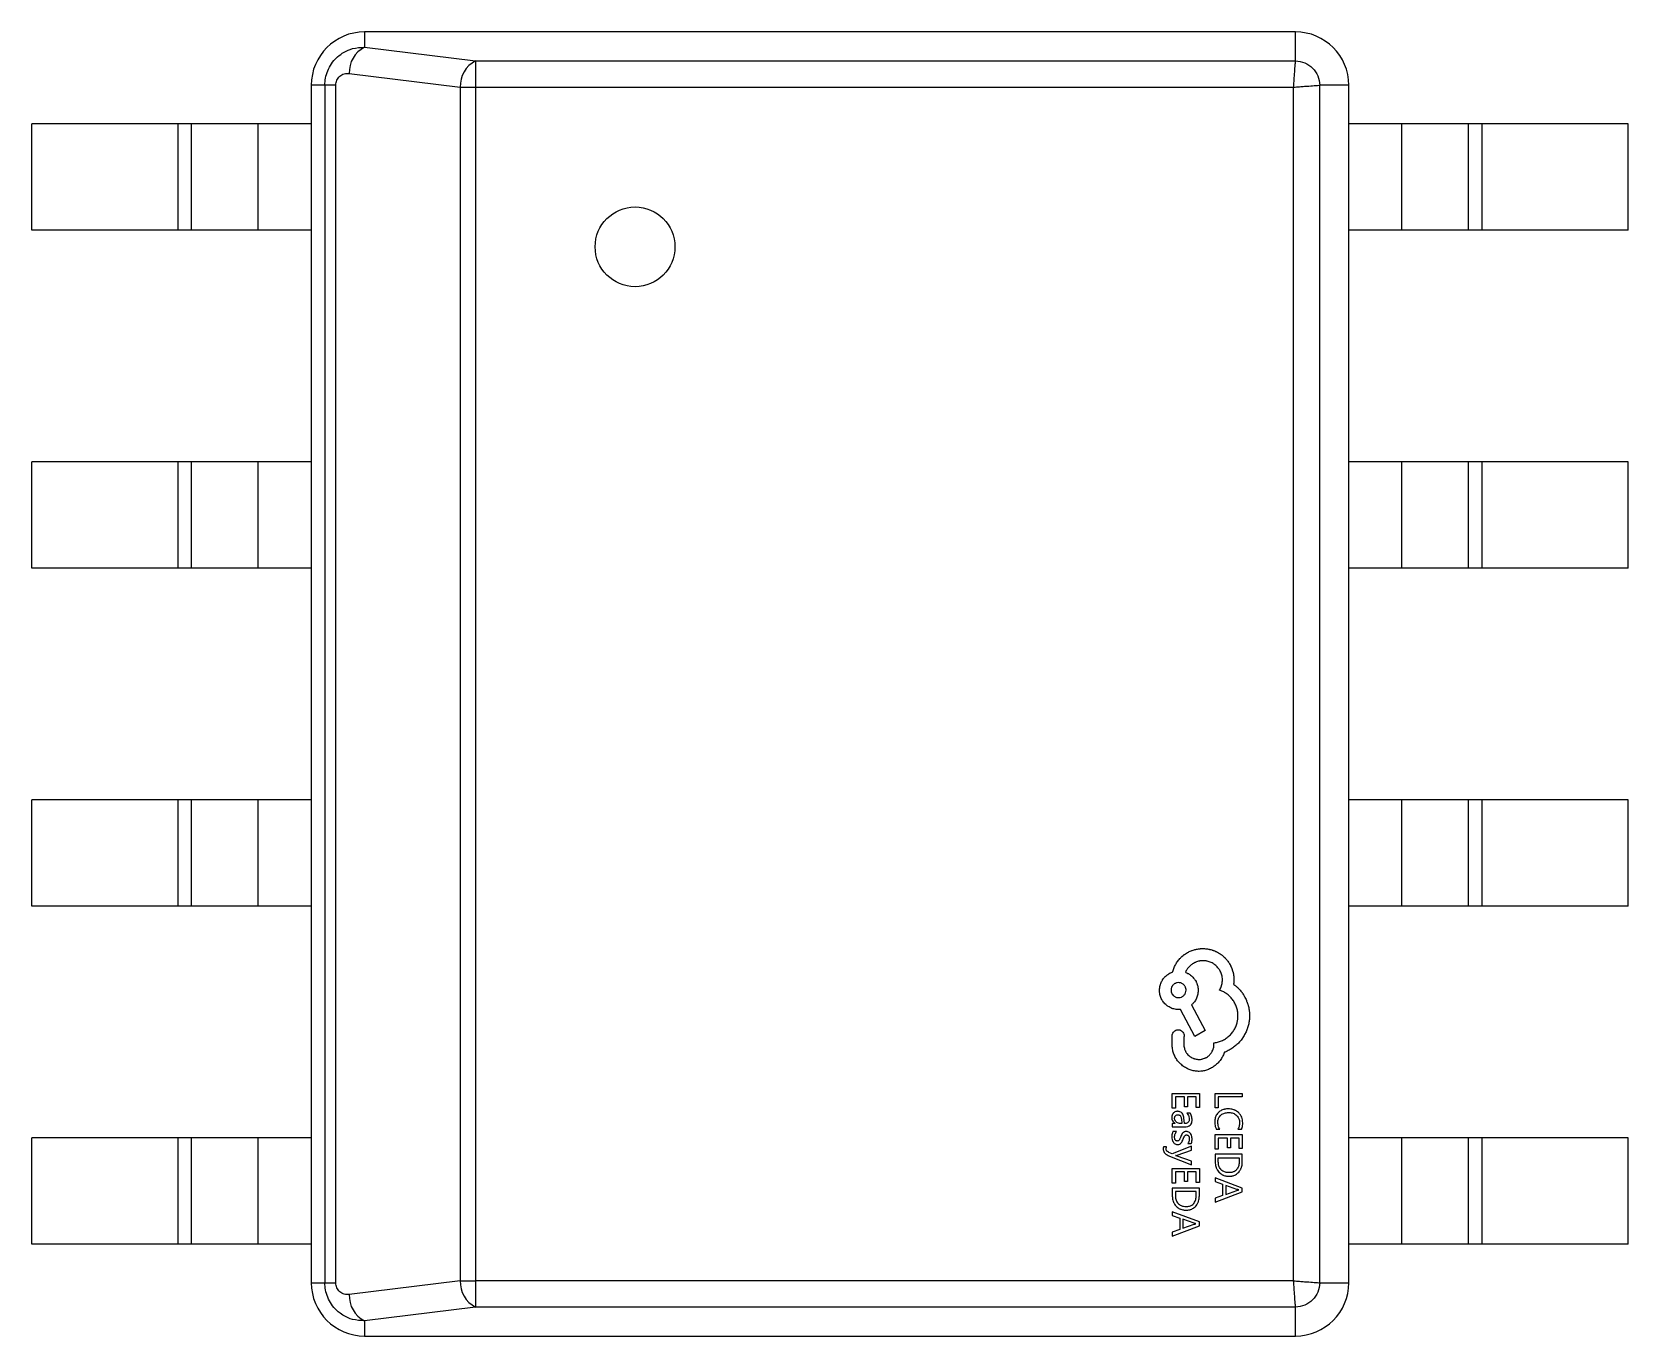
# Model space of a CAD drawing. Header units: millimetres. Extents: x 5 to 415, y 5 to 292.
# Drawn here: x 158.94 to 164.94, y 213.35 to 218.25 of the extents above; entities that cross this region are included whole.
import ezdxf

# ---------------------------------------------------------------- set-up
doc = ezdxf.new("R2010")
doc.units = ezdxf.units.MM

msp = doc.modelspace()

# ---------------------------------------------------------------- linework, layer by layer
at = {"color": 7, "linetype": 'Continuous', "lineweight": 25}
for p, q in [((160.1893, 218.2501), (160.1893, 218.1927)), ((163.6893, 218.2501), (160.1893, 218.2501)), ((163.6893, 218.1412), (163.6893, 218.2501)), ((160.1893, 218.1927), (160.6065, 218.1412)), ((160.6065, 218.1412), (163.6893, 218.1412)), ((160.6065, 218.1412), (160.6065, 218.0427)), ((160.0404, 218.0501), (159.9893, 218.0501)), ((159.9893, 218.0501), (159.9893, 217.9051)), ((160.0815, 218.0501), (160.0404, 218.0501)), ((160.0404, 218.0501), (160.0404, 213.5501)), ((160.0815, 213.5501), (160.0815, 218.0501)), ((160.1319, 218.0942), (160.5492, 218.0427)), ((160.5492, 218.0427), (160.5492, 213.5574)), ((160.5492, 218.0427), (160.6065, 218.0427)), ((160.6065, 218.0427), (160.6065, 213.5574)), ((160.6065, 218.0427), (163.6819, 218.0427)), ((163.6819, 213.5574), (163.6819, 218.0427)), ((163.7804, 213.5501), (163.7804, 218.0501)), ((163.8893, 218.0501), (163.7804, 218.0501)), ((163.8893, 217.9051), (163.8893, 218.0501)), ((158.9393, 217.5051), (158.9393, 217.9051)), ((159.4893, 217.9051), (158.9393, 217.9051)), ((159.4893, 217.5051), (159.4893, 217.9051)), ((159.5393, 217.9051), (159.4893, 217.9051)), ((159.5393, 217.5051), (159.5393, 217.9051)), ((159.7893, 217.9051), (159.5393, 217.9051)), ((159.7893, 217.5051), (159.7893, 217.9051)), ((159.9893, 217.9051), (159.7893, 217.9051)), ((159.9893, 217.9051), (159.9893, 217.5051)), ((163.8893, 217.5051), (163.8893, 217.9051)), ((164.0893, 217.9051), (163.8893, 217.9051)), ((164.0893, 217.5051), (164.0893, 217.9051)), ((164.3393, 217.9051), (164.0893, 217.9051)), ((164.3393, 217.5051), (164.3393, 217.9051)), ((164.3893, 217.9051), (164.3393, 217.9051)), ((164.3893, 217.9051), (164.3893, 217.5051)), ((164.9393, 217.9051), (164.3893, 217.9051)), ((164.9393, 217.5051), (164.9393, 217.9051)), ((159.4893, 217.5051), (158.9393, 217.5051)), ((159.5393, 217.5051), (159.4893, 217.5051)), ((159.7893, 217.5051), (159.5393, 217.5051)), ((159.9893, 217.5051), (159.7893, 217.5051)), ((159.9893, 217.5051), (159.9893, 216.6351)), ((163.8893, 216.6351), (163.8893, 217.5051)), ((164.0893, 217.5051), (163.8893, 217.5051)), ((164.3393, 217.5051), (164.0893, 217.5051)), ((164.3893, 217.5051), (164.3393, 217.5051)), ((164.9393, 217.5051), (164.3893, 217.5051)), ((158.9393, 216.2351), (158.9393, 216.6351)), ((159.4893, 216.6351), (158.9393, 216.6351)), ((159.4893, 216.2351), (159.4893, 216.6351)), ((159.5393, 216.6351), (159.4893, 216.6351)), ((159.5393, 216.2351), (159.5393, 216.6351)), ((159.7893, 216.6351), (159.5393, 216.6351)), ((159.7893, 216.2351), (159.7893, 216.6351)), ((159.9893, 216.6351), (159.7893, 216.6351)), ((159.9893, 216.6351), (159.9893, 216.2351)), ((163.8893, 216.2351), (163.8893, 216.6351)), ((164.0893, 216.6351), (163.8893, 216.6351)), ((164.0893, 216.2351), (164.0893, 216.6351)), ((164.3393, 216.6351), (164.0893, 216.6351)), ((164.3393, 216.2351), (164.3393, 216.6351)), ((164.3893, 216.6351), (164.3393, 216.6351)), ((164.3893, 216.6351), (164.3893, 216.2351)), ((164.9393, 216.6351), (164.3893, 216.6351)), ((164.9393, 216.2351), (164.9393, 216.6351)), ((159.4893, 216.2351), (158.9393, 216.2351)), ((159.5393, 216.2351), (159.4893, 216.2351)), ((159.7893, 216.2351), (159.5393, 216.2351)), ((159.9893, 216.2351), (159.7893, 216.2351)), ((159.9893, 216.2351), (159.9893, 215.3651)), ((163.8893, 215.3651), (163.8893, 216.2351)), ((164.0893, 216.2351), (163.8893, 216.2351)), ((164.3393, 216.2351), (164.0893, 216.2351)), ((164.3893, 216.2351), (164.3393, 216.2351)), ((164.9393, 216.2351), (164.3893, 216.2351)), ((158.9393, 214.9651), (158.9393, 215.3651)), ((159.4893, 215.3651), (158.9393, 215.3651)), ((159.4893, 214.9651), (159.4893, 215.3651)), ((159.5393, 215.3651), (159.4893, 215.3651)), ((159.5393, 214.9651), (159.5393, 215.3651)), ((159.7893, 215.3651), (159.5393, 215.3651)), ((159.7893, 214.9651), (159.7893, 215.3651)), ((159.9893, 215.3651), (159.7893, 215.3651)), ((159.9893, 215.3651), (159.9893, 214.9651)), ((163.8893, 214.9651), (163.8893, 215.3651)), ((164.0893, 215.3651), (163.8893, 215.3651)), ((164.0893, 214.9651), (164.0893, 215.3651)), ((164.3393, 215.3651), (164.0893, 215.3651)), ((164.3393, 214.9651), (164.3393, 215.3651)), ((164.3893, 215.3651), (164.3393, 215.3651)), ((164.3893, 215.3651), (164.3893, 214.9651)), ((164.9393, 215.3651), (164.3893, 215.3651)), ((164.9393, 214.9651), (164.9393, 215.3651)), ((159.4893, 214.9651), (158.9393, 214.9651)), ((159.5393, 214.9651), (159.4893, 214.9651)), ((159.7893, 214.9651), (159.5393, 214.9651)), ((159.9893, 214.9651), (159.7893, 214.9651)), ((159.9893, 214.9651), (159.9893, 214.0951)), ((163.8893, 214.0951), (163.8893, 214.9651)), ((164.0893, 214.9651), (163.8893, 214.9651)), ((164.3393, 214.9651), (164.0893, 214.9651)), ((164.3893, 214.9651), (164.3393, 214.9651)), ((164.9393, 214.9651), (164.3893, 214.9651)), ((163.2574, 214.5768), (163.2502, 214.5768)), ((163.3109, 214.4755), (163.2574, 214.5768)), ((163.2987, 214.5948), (163.3493, 214.498)), ((163.2256, 214.4372), (163.2256, 214.4799)), ((163.2697, 214.4741), (163.2697, 214.4416)), ((163.3493, 214.498), (163.3109, 214.4755)), ((163.3825, 214.4459), (163.3825, 214.4517)), ((163.226, 214.2614), (163.3277, 214.2614)), ((163.226, 214.2067), (163.226, 214.2614)), ((163.3277, 214.2614), (163.3277, 214.209)), ((163.3873, 214.2614), (163.489, 214.2614)), ((163.3873, 214.2078), (163.3873, 214.2614)), ((163.489, 214.2614), (163.489, 214.2483)), ((163.2376, 214.2067), (163.226, 214.2067)), ((163.2718, 214.2483), (163.2376, 214.2483)), ((163.2376, 214.2483), (163.2376, 214.2067)), ((163.2718, 214.2119), (163.2718, 214.2483)), ((163.2834, 214.2119), (163.2718, 214.2119)), ((163.2834, 214.2483), (163.2834, 214.2119)), ((163.316, 214.2483), (163.2834, 214.2483)), ((163.316, 214.209), (163.316, 214.2483)), ((163.3277, 214.209), (163.316, 214.209)), ((163.3989, 214.2078), (163.3873, 214.2078)), ((163.489, 214.2483), (163.3989, 214.2483)), ((163.3989, 214.2483), (163.3989, 214.2078)), ((163.226, 214.1489), (163.226, 214.1362)), ((163.2372, 214.1489), (163.226, 214.1489)), ((163.2624, 214.1489), (163.2555, 214.1489)), ((163.2601, 214.1659), (163.2624, 214.1489)), ((163.2722, 214.1489), (163.2691, 214.1704)), ((163.2935, 214.1874), (163.2811, 214.1874)), ((158.9393, 213.6951), (158.9393, 214.0951)), ((159.4893, 214.0951), (158.9393, 214.0951)), ((159.4893, 213.6951), (159.4893, 214.0951)), ((159.5393, 214.0951), (159.4893, 214.0951)), ((159.5393, 213.6951), (159.5393, 214.0951)), ((159.7893, 214.0951), (159.5393, 214.0951)), ((159.7893, 213.6951), (159.7893, 214.0951)), ((159.9893, 214.0951), (159.7893, 214.0951)), ((159.9893, 214.0951), (159.9893, 213.6951)), ((163.226, 214.1362), (163.2727, 214.1362)), ((163.2417, 214.1189), (163.2285, 214.1189)), ((163.3873, 214.1071), (163.489, 214.1071)), ((163.3873, 214.0524), (163.3873, 214.1071)), ((163.3915, 214.1275), (163.4041, 214.1275)), ((163.4331, 214.094), (163.3989, 214.094)), ((163.3989, 214.094), (163.3989, 214.0524)), ((163.4331, 214.0576), (163.4331, 214.094)), ((163.4773, 214.094), (163.4448, 214.094)), ((163.4448, 214.094), (163.4448, 214.0576)), ((163.4728, 214.1275), (163.4865, 214.1275)), ((163.4773, 214.0547), (163.4773, 214.094)), ((163.489, 214.1071), (163.489, 214.0547)), ((163.8893, 213.6951), (163.8893, 214.0951)), ((164.0893, 214.0951), (163.8893, 214.0951)), ((164.0893, 213.6951), (164.0893, 214.0951)), ((164.3393, 214.0951), (164.0893, 214.0951)), ((164.3393, 213.6951), (164.3393, 214.0951)), ((164.3893, 214.0951), (164.3393, 214.0951)), ((164.3893, 214.0951), (164.3893, 213.6951)), ((164.9393, 214.0951), (164.3893, 214.0951)), ((164.9393, 213.6951), (164.9393, 214.0951)), ((163.2042, 214.0606), (163.1928, 214.0606)), ((163.2261, 214.0347), (163.2129, 214.0403)), ((163.215, 214.0265), (163.2986, 213.9935)), ((163.2986, 214.0632), (163.2261, 214.0347)), ((163.238, 214.0284), (163.244, 214.03)), ((163.2986, 214.0067), (163.2439, 214.0265)), ((163.244, 214.03), (163.2986, 214.049)), ((163.2847, 214.0733), (163.2971, 214.0733)), ((163.2986, 214.049), (163.2986, 214.0632)), ((163.3989, 214.0524), (163.3873, 214.0524)), ((163.3873, 214.0332), (163.3873, 214.0053)), ((163.489, 214.0332), (163.3873, 214.0332)), ((163.3989, 214.0201), (163.4773, 214.0201)), ((163.3989, 214.0053), (163.3989, 214.0201)), ((163.4448, 214.0576), (163.4331, 214.0576)), ((163.489, 214.0547), (163.4773, 214.0547)), ((163.4773, 214.0201), (163.4773, 214.0047)), ((163.489, 214.0042), (163.489, 214.0332)), ((163.226, 213.9251), (163.226, 213.9798)), ((163.226, 213.9798), (163.3277, 213.9798)), ((163.2718, 213.9666), (163.2376, 213.9666)), ((163.2376, 213.9666), (163.2376, 213.9251)), ((163.2718, 213.9303), (163.2718, 213.9666)), ((163.2834, 213.9666), (163.2834, 213.9303)), ((163.316, 213.9666), (163.2834, 213.9666)), ((163.2986, 213.9935), (163.2986, 214.0067)), ((163.316, 213.9274), (163.316, 213.9666)), ((163.3277, 213.9798), (163.3277, 213.9274)), ((163.2376, 213.9251), (163.226, 213.9251)), ((163.226, 213.9059), (163.226, 213.8779)), ((163.3277, 213.9059), (163.226, 213.9059)), ((163.2834, 213.9303), (163.2718, 213.9303)), ((163.3277, 213.9274), (163.316, 213.9274)), ((163.3277, 213.8769), (163.3277, 213.9059)), ((163.3873, 213.9448), (163.3873, 213.9303)), ((163.489, 213.9061), (163.3873, 213.9448)), ((163.3873, 213.9303), (163.4151, 213.9205)), ((163.4151, 213.9205), (163.4151, 213.8782)), ((163.4266, 213.9164), (163.4266, 213.8822)), ((163.4689, 213.9011), (163.4266, 213.9164)), ((163.489, 213.892), (163.489, 213.9061)), ((163.2376, 213.8927), (163.2376, 213.878)), ((163.316, 213.8927), (163.2376, 213.8927)), ((163.316, 213.8774), (163.316, 213.8927)), ((163.3873, 213.8533), (163.489, 213.892)), ((163.4151, 213.8782), (163.3873, 213.8678)), ((163.3873, 213.8678), (163.3873, 213.8533)), ((163.4266, 213.8822), (163.4689, 213.8976)), ((163.226, 213.8174), (163.226, 213.8029)), ((163.3277, 213.7787), (163.226, 213.8174)), ((163.226, 213.8029), (163.2538, 213.7932)), ((163.2538, 213.7932), (163.2538, 213.7508)), ((163.2653, 213.789), (163.2653, 213.7549)), ((163.3076, 213.7738), (163.2653, 213.789)), ((163.226, 213.7259), (163.3277, 213.7647)), ((163.2538, 213.7508), (163.226, 213.7405)), ((163.226, 213.7405), (163.226, 213.7259)), ((163.2653, 213.7549), (163.3076, 213.7702)), ((163.3277, 213.7647), (163.3277, 213.7787)), ((159.4893, 213.6951), (158.9393, 213.6951)), ((159.5393, 213.6951), (159.4893, 213.6951)), ((159.7893, 213.6951), (159.5393, 213.6951)), ((159.9893, 213.6951), (159.7893, 213.6951)), ((159.9893, 213.6951), (159.9893, 213.5501)), ((163.8893, 213.5501), (163.8893, 213.6951)), ((164.0893, 213.6951), (163.8893, 213.6951)), ((164.3393, 213.6951), (164.0893, 213.6951)), ((164.3893, 213.6951), (164.3393, 213.6951)), ((164.9393, 213.6951), (164.3893, 213.6951)), ((159.9893, 213.5501), (160.0404, 213.5501)), ((160.0404, 213.5501), (160.0815, 213.5501)), ((160.5492, 213.5574), (160.1319, 213.5059)), ((160.5492, 213.5574), (160.6065, 213.5574)), ((160.6065, 213.5574), (160.6065, 213.4589)), ((163.6819, 213.5574), (160.6065, 213.5574)), ((163.7804, 213.5501), (163.8893, 213.5501)), ((160.6065, 213.4589), (160.1893, 213.4074)), ((163.6893, 213.4589), (160.6065, 213.4589)), ((163.6893, 213.3501), (163.6893, 213.4589)), ((160.1893, 213.4074), (160.1893, 213.3501)), ((160.1893, 213.3501), (163.6893, 213.3501))]:
    msp.add_line(p, q, dxfattribs=at)
msp.add_circle((161.2065, 217.4427), 0.15, dxfattribs=at)
for centre, radius, start, end in [((160.1893, 218.0501), 0.2, 90, 180), ((163.6893, 218.0501), 0.2, 0, 90), ((160.2385, 218.0981), 0.1066, 117.48542, 182.07942), ((160.6558, 218.0466), 0.1066, 117.48542, 182.07942), ((160.1893, 213.5501), 0.2, 180, 270), ((160.6558, 213.5535), 0.1066, 177.92058, 242.51458), ((163.6893, 213.5501), 0.2, 270, 0), ((160.2385, 213.502), 0.1066, 177.92058, 242.51458)]:
    msp.add_arc(centre, radius, start, end, dxfattribs=at)
for points, knots in [([(160.0404, 218.0501), (160.0409, 218.0591), (160.0419, 218.0775), (160.0504, 218.1048), (160.0644, 218.1311), (160.0785, 218.1476), (160.0945, 218.1623), (160.1132, 218.1755), (160.1473, 218.1905), (160.174, 218.1919), (160.1893, 218.1927)], [0, 0, 0, 0, 0.115709, 0.237568, 0.365607, 0.499794, 0.518067, 0.649727, 0.800535, 1, 1, 1, 1]), ([(163.6819, 218.0427), (163.6825, 218.05), (163.6835, 218.0641), (163.6853, 218.0895), (163.6871, 218.1145), (163.6886, 218.1339), (163.6891, 218.1389), (163.6893, 218.1412)], [0, 0, 0, 0, 0.156817, 0.30463, 0.572065, 0.803882, 1, 1, 1, 1]), ([(163.6893, 218.1412), (163.7011, 218.1396), (163.7246, 218.1363), (163.7544, 218.1152), (163.7755, 218.0854), (163.7788, 218.0619), (163.7804, 218.0501)], [0, 0, 0, 0, 0.251697, 0.5, 0.748303, 1, 1, 1, 1]), ([(160.0815, 218.0501), (160.0817, 218.0533), (160.0821, 218.0597), (160.0852, 218.0687), (160.0901, 218.0768), (160.0988, 218.0861), (160.113, 218.0947), (160.1255, 218.0944), (160.1319, 218.0942)], [0, 0, 0, 0, 0.113687, 0.224871, 0.340539, 0.466935, 0.725246, 1, 1, 1, 1]), ([(163.6819, 218.0427), (163.6892, 218.0433), (163.7033, 218.0443), (163.7287, 218.0461), (163.7537, 218.0479), (163.7731, 218.0494), (163.7781, 218.0499), (163.7804, 218.0501)], [0, 0, 0, 0, 0.156817, 0.30463, 0.572065, 0.803882, 1, 1, 1, 1]), ([(163.2618, 214.7756), (163.2623, 214.776), (163.2648, 214.7782), (163.2684, 214.7812), (163.2727, 214.7843), (163.2771, 214.7873), (163.2817, 214.7901), (163.2864, 214.7927), (163.2911, 214.795), (163.296, 214.7972), (163.3023, 214.7995), (163.3074, 214.8012), (163.3125, 214.8025), (163.3177, 214.8037), (163.323, 214.8047), (163.3283, 214.8053), (163.3337, 214.8058), (163.3378, 214.8059), (163.3406, 214.8059)], [0, 0, 0, 0, 0.023161, 0.115854, 0.162181, 0.208507, 0.3012, 0.347527, 0.393853, 0.486546, 0.532873, 0.625566, 0.671892, 0.718219, 0.810913, 0.85724, 0.903567, 1, 1, 1, 1]), ([(163.3406, 214.8059), (163.3413, 214.8059), (163.3446, 214.8059), (163.3493, 214.8057), (163.3559, 214.805), (163.3612, 214.8042), (163.3677, 214.8028), (163.3729, 214.8015), (163.378, 214.7999), (163.383, 214.7981), (163.3879, 214.796), (163.3939, 214.7932), (163.3986, 214.7906), (163.4043, 214.7872), (163.4087, 214.7841), (163.413, 214.7809), (163.4175, 214.7772), (163.4207, 214.7741), (163.423, 214.772)], [0, 0, 0, 0, 0.021866, 0.109377, 0.153114, 0.240626, 0.284362, 0.371874, 0.415611, 0.459348, 0.54686, 0.590597, 0.678109, 0.721846, 0.809359, 0.853096, 0.896833, 1, 1, 1, 1]), ([(163.2271, 214.7177), (163.2272, 214.7184), (163.2281, 214.7216), (163.2299, 214.7273), (163.2337, 214.7373), (163.2386, 214.7469), (163.2444, 214.7559), (163.2492, 214.7623), (163.2549, 214.769), (163.2593, 214.7732), (163.2618, 214.7756)], [0, 0, 0, 0, 0.029242, 0.146269, 0.263299, 0.497788, 0.614825, 0.73186, 0.848893, 1, 1, 1, 1]), ([(163.342, 214.7604), (163.3414, 214.7604), (163.338, 214.7604), (163.3334, 214.76), (163.3281, 214.7591), (163.3229, 214.7579), (163.3178, 214.7563), (163.3129, 214.7542), (163.308, 214.7519), (163.3034, 214.7492), (163.299, 214.7462), (163.2959, 214.7437), (163.2919, 214.7402), (163.2881, 214.7363), (163.2847, 214.7322), (163.2818, 214.7282), (163.2786, 214.7232), (163.2765, 214.7191), (163.2755, 214.717)], [0, 0, 0, 0, 0.023848, 0.119377, 0.167087, 0.214797, 0.310329, 0.358038, 0.405748, 0.501274, 0.548982, 0.59669, 0.644398, 0.739916, 0.787624, 0.835331, 0.917319, 1, 1, 1, 1]), ([(163.4143, 214.6881), (163.4143, 214.6888), (163.4143, 214.6921), (163.4138, 214.6981), (163.4122, 214.706), (163.4098, 214.7136), (163.4065, 214.721), (163.4032, 214.7267), (163.3993, 214.7322), (163.395, 214.7373), (163.3893, 214.7429), (163.384, 214.747), (163.3784, 214.7506), (163.3725, 214.7538), (163.365, 214.7568), (163.3586, 214.7586), (163.3509, 214.76), (163.3458, 214.7602), (163.342, 214.7604)], [0, 0, 0, 0, 0.01763, 0.088252, 0.158877, 0.229501, 0.300124, 0.370746, 0.406016, 0.476636, 0.547255, 0.617874, 0.653144, 0.723766, 0.794389, 0.865014, 0.900284, 1, 1, 1, 1]), ([(163.423, 214.772), (163.4235, 214.7715), (163.4258, 214.7691), (163.429, 214.7657), (163.4332, 214.7605), (163.4364, 214.7562), (163.4401, 214.7506), (163.4428, 214.7461), (163.4459, 214.7401), (163.4481, 214.7353), (163.4501, 214.7303), (163.4519, 214.7253), (163.4535, 214.7202), (163.4551, 214.7137), (163.4561, 214.7085), (163.457, 214.7022), (163.4576, 214.696), (163.4577, 214.6912), (163.4577, 214.6888)], [0, 0, 0, 0, 0.021631, 0.1082, 0.151467, 0.238038, 0.281305, 0.367877, 0.411144, 0.497717, 0.540985, 0.584252, 0.670826, 0.714093, 0.800667, 0.843934, 0.921819, 1, 1, 1, 1]), ([(163.1779, 214.6491), (163.1779, 214.6497), (163.1779, 214.6531), (163.1783, 214.6577), (163.1794, 214.6643), (163.1807, 214.6695), (163.1829, 214.6758), (163.185, 214.6807), (163.1875, 214.6854), (163.1903, 214.69), (163.1934, 214.6943), (163.1978, 214.6994), (163.2017, 214.7031), (163.2058, 214.7065), (163.2101, 214.7097), (163.2147, 214.7124), (163.2207, 214.7154), (163.2245, 214.7168), (163.2271, 214.7177)], [0, 0, 0, 0, 0.0221618, 0.1109304, 0.1552665, 0.2440393, 0.2883757, 0.3771502, 0.4214867, 0.4658233, 0.5545995, 0.5989363, 0.687715, 0.7320523, 0.7763896, 0.8651732, 0.909511, 1, 1, 1, 1]), ([(163.2755, 214.717), (163.2761, 214.7168), (163.2793, 214.7156), (163.2835, 214.7136), (163.2881, 214.711), (163.2926, 214.708), (163.2969, 214.7048), (163.3018, 214.7003), (163.3055, 214.6964), (163.3088, 214.6922), (163.3119, 214.6878), (163.3146, 214.6832), (163.3169, 214.6784), (163.319, 214.6735), (163.3206, 214.6684), (163.3221, 214.6622), (163.323, 214.6562), (163.3232, 214.6514), (163.3232, 214.6491)], [0, 0, 0, 0, 0.0226482, 0.1133739, 0.1586831, 0.203992, 0.2947101, 0.3400186, 0.4307349, 0.4760434, 0.5213521, 0.6120717, 0.657381, 0.7026904, 0.7934168, 0.8387268, 0.9189562, 1, 1, 1, 1]), ([(163.4035, 214.6498), (163.4038, 214.6504), (163.4055, 214.6532), (163.4082, 214.6586), (163.4105, 214.6649), (163.412, 214.67), (163.4131, 214.6749), (163.4141, 214.681), (163.4143, 214.6857), (163.4143, 214.6881)], [0, 0, 0, 0, 0.049656, 0.248541, 0.447404, 0.546739, 0.646075, 0.822155, 1, 1, 1, 1]), ([(163.4577, 214.6888), (163.4577, 214.6882), (163.4577, 214.6848), (163.4572, 214.6793), (163.4566, 214.6744), (163.4563, 214.6722)], [0, 0, 0, 0, 0.119761, 0.599284, 1, 1, 1, 1]), ([(163.2502, 214.5768), (163.2495, 214.5768), (163.2462, 214.5768), (163.2402, 214.5773), (163.2323, 214.5789), (163.2247, 214.5813), (163.2173, 214.5845), (163.2116, 214.5879), (163.2061, 214.5918), (163.201, 214.596), (163.1954, 214.6018), (163.1913, 214.6071), (163.1877, 214.6127), (163.1845, 214.6186), (163.1815, 214.6261), (163.1798, 214.6325), (163.1783, 214.6402), (163.1781, 214.6453), (163.1779, 214.6491)], [0, 0, 0, 0, 0.01763, 0.088252, 0.158877, 0.229501, 0.300124, 0.370746, 0.406016, 0.476636, 0.547255, 0.617874, 0.653144, 0.723766, 0.794389, 0.865014, 0.900284, 1, 1, 1, 1]), ([(163.2777, 214.6498), (163.2777, 214.6504), (163.2776, 214.6538), (163.2765, 214.6585), (163.2743, 214.6634), (163.2714, 214.6679), (163.2673, 214.6719), (163.2624, 214.675), (163.2581, 214.6768), (163.252, 214.6782), (163.2457, 214.678), (163.2396, 214.6764), (163.2354, 214.6744), (163.2316, 214.6717), (163.2282, 214.6685), (163.2245, 214.6635), (163.2218, 214.6571), (163.2214, 214.6519), (163.2213, 214.6498)], [0, 0, 0, 0, 0.022647, 0.114135, 0.159515, 0.204892, 0.296348, 0.349774, 0.402023, 0.454271, 0.55982, 0.61348, 0.665819, 0.718155, 0.770487, 0.822818, 0.928581, 1, 1, 1, 1]), ([(163.2213, 214.6498), (163.2213, 214.6491), (163.2214, 214.6458), (163.2224, 214.6411), (163.2252, 214.635), (163.2287, 214.6304), (163.2331, 214.6267), (163.2372, 214.6243), (163.2416, 214.6226), (163.2462, 214.6217), (163.2524, 214.6214), (163.2587, 214.6228), (163.2642, 214.6256), (163.268, 214.6284), (163.2713, 214.6317), (163.2739, 214.6355), (163.2768, 214.6414), (163.2773, 214.6464), (163.2777, 214.6498)], [0, 0, 0, 0, 0.0226487, 0.1141376, 0.1595262, 0.251017, 0.304032, 0.3570472, 0.4100652, 0.4627056, 0.5153451, 0.6217519, 0.6744702, 0.7271848, 0.7798955, 0.832605, 0.8853162, 1, 1, 1, 1]), ([(163.3232, 214.6491), (163.3232, 214.6484), (163.3232, 214.6451), (163.3227, 214.6391), (163.3212, 214.6312), (163.3188, 214.6235), (163.3156, 214.6161), (163.3115, 214.6092), (163.3061, 214.6018), (163.3014, 214.5974), (163.2987, 214.5948)], [0, 0, 0, 0, 0.032582, 0.163089, 0.293603, 0.424123, 0.554646, 0.685172, 0.815702, 1, 1, 1, 1]), ([(163.4729, 214.5529), (163.4729, 214.5536), (163.4729, 214.5569), (163.4725, 214.5629), (163.4715, 214.5708), (163.4698, 214.5787), (163.4675, 214.5864), (163.4646, 214.5938), (163.4611, 214.6011), (163.4571, 214.608), (163.4525, 214.6146), (163.4475, 214.6208), (163.4419, 214.6266), (163.4359, 214.6319), (163.4295, 214.6367), (163.4228, 214.641), (163.4142, 214.6457), (163.4076, 214.6482), (163.4035, 214.6498)], [0, 0, 0, 0, 0.015714, 0.078611, 0.141511, 0.204411, 0.267313, 0.330215, 0.393118, 0.45602, 0.518922, 0.581824, 0.644725, 0.707627, 0.770527, 0.833428, 0.896328, 1, 1, 1, 1]), ([(163.4563, 214.6722), (163.4568, 214.6718), (163.4594, 214.6698), (163.4631, 214.6668), (163.4681, 214.6625), (163.4721, 214.6589), (163.4758, 214.6551), (163.4794, 214.6513), (163.4836, 214.6465), (163.4866, 214.6424), (163.4881, 214.6404)], [0, 0, 0, 0, 0.044286, 0.221459, 0.310035, 0.487231, 0.575811, 0.664392, 0.831867, 1, 1, 1, 1]), ([(163.4881, 214.6404), (163.4885, 214.6398), (163.4904, 214.6371), (163.493, 214.6332), (163.4964, 214.6275), (163.499, 214.6228), (163.502, 214.6169), (163.5042, 214.612), (163.5067, 214.6058), (163.5085, 214.6008), (163.5101, 214.5957), (163.5116, 214.5906), (163.5129, 214.5854), (163.5141, 214.5789), (163.515, 214.5736), (163.5157, 214.5672), (163.5162, 214.561), (163.5162, 214.5561), (163.5163, 214.5536)], [0, 0, 0, 0, 0.021571, 0.107878, 0.151022, 0.237332, 0.280476, 0.366787, 0.409931, 0.496244, 0.539388, 0.582532, 0.668846, 0.71199, 0.798303, 0.841448, 0.920626, 1, 1, 1, 1]), ([(163.2256, 214.4799), (163.2257, 214.4805), (163.226, 214.4836), (163.2278, 214.4889), (163.2323, 214.4948), (163.2387, 214.4992), (163.2444, 214.5008), (163.2475, 214.5008), (163.248, 214.5008)], [0, 0, 0, 0, 0.059652, 0.274465, 0.488925, 0.719156, 0.951641, 1, 1, 1, 1]), ([(163.248, 214.5008), (163.2487, 214.5008), (163.2519, 214.5007), (163.2574, 214.4992), (163.2637, 214.495), (163.2683, 214.4889), (163.2703, 214.483), (163.2704, 214.4794), (163.2705, 214.4784)], [0, 0, 0, 0, 0.057156, 0.268859, 0.480437, 0.697409, 0.915284, 1, 1, 1, 1]), ([(163.3825, 214.4517), (163.3832, 214.4518), (163.3865, 214.4522), (163.3951, 214.4537), (163.4053, 214.4568), (163.4151, 214.4611), (163.4222, 214.4648), (163.429, 214.4692), (163.4354, 214.474), (163.4434, 214.4811), (163.4505, 214.4891), (163.4567, 214.4978), (163.4608, 214.5047), (163.4643, 214.5119), (163.4673, 214.5193), (163.4701, 214.5286), (163.4724, 214.5398), (163.4727, 214.5485), (163.4729, 214.5529)], [0, 0, 0, 0, 0.013486, 0.067472, 0.175701, 0.229686, 0.28367, 0.337654, 0.391637, 0.44562, 0.553831, 0.607814, 0.661798, 0.715782, 0.769767, 0.823752, 0.911132, 1, 1, 1, 1]), ([(163.5163, 214.5536), (163.5163, 214.553), (163.5163, 214.5496), (163.516, 214.5436), (163.5152, 214.5357), (163.5142, 214.5291), (163.5129, 214.5225), (163.5113, 214.516), (163.5094, 214.5096), (163.5073, 214.5033), (163.5049, 214.4971), (163.5021, 214.491), (163.4991, 214.4851), (163.4959, 214.4792), (163.4924, 214.4735), (163.4885, 214.4678), (163.4843, 214.462), (163.4806, 214.4575), (163.4787, 214.4553)], [0, 0, 0, 0, 0.018598, 0.09302, 0.167441, 0.241861, 0.279061, 0.353481, 0.4279, 0.465099, 0.539518, 0.613936, 0.651135, 0.725552, 0.799968, 0.837167, 0.91846, 1, 1, 1, 1]), ([(163.2705, 214.4784), (163.2704, 214.4778), (163.2703, 214.4767), (163.2698, 214.4753), (163.2698, 214.4745), (163.2697, 214.4741)], [0, 0, 0, 0, 0.435622, 0.71669, 1, 1, 1, 1]), ([(163.2697, 214.4416), (163.2698, 214.4409), (163.2701, 214.4376), (163.2709, 214.4329), (163.2724, 214.4278), (163.2743, 214.4228), (163.2767, 214.418), (163.2796, 214.4135), (163.2828, 214.4093), (163.2865, 214.4053), (163.2905, 214.4019), (163.2938, 214.3995), (163.2983, 214.3966), (163.3031, 214.3942), (163.3081, 214.3923), (163.3129, 214.3909), (163.3189, 214.3898), (163.3237, 214.3896), (163.3261, 214.3895)], [0, 0, 0, 0, 0.0236881, 0.1186629, 0.1660625, 0.2134623, 0.3084489, 0.3558488, 0.4032486, 0.4982312, 0.5456305, 0.5930296, 0.6404287, 0.7354072, 0.7828061, 0.8302048, 0.9144384, 1, 1, 1, 1]), ([(163.3261, 214.3895), (163.3268, 214.3895), (163.3301, 214.3895), (163.3348, 214.3901), (163.3413, 214.3915), (163.3464, 214.3932), (163.3513, 214.3954), (163.356, 214.3979), (163.3604, 214.401), (163.3644, 214.4045), (163.3682, 214.4083), (163.3716, 214.4124), (163.3745, 214.4169), (163.3771, 214.4216), (163.3792, 214.4265), (163.381, 214.4326), (163.3823, 214.4387), (163.3824, 214.4435), (163.3825, 214.4459)], [0, 0, 0, 0, 0.0225972, 0.1132006, 0.158417, 0.2490256, 0.2942419, 0.3394579, 0.4300606, 0.4752761, 0.5204916, 0.6110921, 0.6563079, 0.7015239, 0.7921304, 0.837347, 0.9180032, 1, 1, 1, 1]), ([(163.4787, 214.4553), (163.4782, 214.4548), (163.476, 214.4524), (163.4699, 214.4462), (163.4618, 214.4392), (163.4532, 214.4328), (163.4465, 214.4284), (163.4396, 214.4244), (163.4314, 214.4201), (163.4252, 214.4177), (163.4216, 214.4163)], [0, 0, 0, 0, 0.0286427, 0.1432469, 0.3726837, 0.487293, 0.6019045, 0.7165187, 0.8311357, 1, 1, 1, 1]), ([(163.2582, 214.3714), (163.2577, 214.3719), (163.2552, 214.3742), (163.2492, 214.3804), (163.2427, 214.3889), (163.2372, 214.3981), (163.2337, 214.4053), (163.2307, 214.4128), (163.2275, 214.4233), (163.2264, 214.4316), (163.2256, 214.4372)], [0, 0, 0, 0, 0.026643, 0.133288, 0.347067, 0.453718, 0.560371, 0.667026, 0.77368, 1, 1, 1, 1]), ([(163.4216, 214.4163), (163.4214, 214.4156), (163.4203, 214.4124), (163.4182, 214.4068), (163.4147, 214.3996), (163.4107, 214.3926), (163.4062, 214.386), (163.4012, 214.3798), (163.3957, 214.3739), (163.3898, 214.3685), (163.3835, 214.3636), (163.3768, 214.3592), (163.3698, 214.3553), (163.3625, 214.3519), (163.355, 214.3492), (163.3473, 214.3471), (163.3379, 214.3453), (163.331, 214.3449), (163.3269, 214.3447)], [0, 0, 0, 0, 0.015793, 0.079011, 0.142228, 0.205445, 0.268661, 0.331877, 0.395093, 0.458309, 0.521525, 0.584741, 0.647958, 0.711177, 0.774396, 0.837617, 0.900838, 1, 1, 1, 1]), ([(163.3269, 214.3447), (163.3262, 214.3447), (163.3228, 214.3447), (163.3142, 214.3452), (163.3036, 214.3471), (163.2934, 214.3502), (163.2859, 214.3531), (163.2787, 214.3567), (163.2691, 214.3623), (163.2626, 214.3677), (163.2582, 214.3714)], [0, 0, 0, 0, 0.026528, 0.132716, 0.34559, 0.451779, 0.557968, 0.664158, 0.770348, 1, 1, 1, 1]), ([(163.4362, 214.2036), (163.4356, 214.2036), (163.4322, 214.2036), (163.4276, 214.2032), (163.4223, 214.2023), (163.4171, 214.201), (163.4089, 214.198), (163.4031, 214.1935), (163.3995, 214.1906)], [0, 0, 0, 0, 0.050107, 0.250838, 0.351099, 0.45137, 0.652431, 1, 1, 1, 1]), ([(163.4757, 214.1889), (163.4753, 214.1894), (163.4728, 214.1917), (163.4691, 214.1946), (163.4645, 214.1973), (163.4609, 214.199), (163.4559, 214.2009), (163.4507, 214.2023), (163.4437, 214.2034), (163.4393, 214.2035), (163.4362, 214.2036)], [0, 0, 0, 0, 0.046238, 0.231775, 0.324313, 0.416848, 0.509378, 0.694786, 0.787292, 1, 1, 1, 1]), ([(163.23, 214.1883), (163.2296, 214.1878), (163.2276, 214.1855), (163.2248, 214.18), (163.2245, 214.1746), (163.2243, 214.1715)], [0, 0, 0, 0, 0.110656, 0.488883, 1, 1, 1, 1]), ([(163.2243, 214.1715), (163.2243, 214.1708), (163.2243, 214.1675), (163.2256, 214.1614), (163.2301, 214.1541), (163.2348, 214.1509), (163.2373, 214.1492)], [0, 0, 0, 0, 0.0739228, 0.3728395, 0.6732717, 1, 1, 1, 1]), ([(163.2454, 214.1945), (163.2448, 214.1945), (163.2414, 214.1944), (163.2356, 214.1932), (163.2318, 214.1899), (163.23, 214.1883)], [0, 0, 0, 0, 0.117153, 0.5856, 1, 1, 1, 1]), ([(163.2347, 214.1682), (163.2347, 214.1688), (163.2348, 214.1712), (163.2356, 214.1747), (163.2373, 214.177), (163.238, 214.1779)], [0, 0, 0, 0, 0.191432, 0.684283, 1, 1, 1, 1]), ([(163.2406, 214.1544), (163.2402, 214.1548), (163.2383, 214.1567), (163.2358, 214.1607), (163.2348, 214.1651), (163.2347, 214.1676), (163.2347, 214.1682)], [0, 0, 0, 0, 0.129508, 0.513548, 0.892937, 1, 1, 1, 1]), ([(163.238, 214.1779), (163.2385, 214.1784), (163.2397, 214.1797), (163.2424, 214.1811), (163.2449, 214.1816), (163.2463, 214.1816), (163.2465, 214.1816)], [0, 0, 0, 0, 0.210922, 0.575032, 0.937068, 1, 1, 1, 1]), ([(163.2555, 214.1489), (163.2548, 214.1489), (163.2515, 214.149), (163.246, 214.1502), (163.2423, 214.1531), (163.2406, 214.1544)], [0, 0, 0, 0, 0.12417, 0.619037, 1, 1, 1, 1]), ([(163.2691, 214.1704), (163.269, 214.1711), (163.2685, 214.1744), (163.267, 214.1803), (163.2634, 214.187), (163.258, 214.1917), (163.2519, 214.1942), (163.2476, 214.1944), (163.2454, 214.1945)], [0, 0, 0, 0, 0.053343, 0.267555, 0.483248, 0.656056, 0.828808, 1, 1, 1, 1]), ([(163.2465, 214.1816), (163.2471, 214.1816), (163.2491, 214.1815), (163.2525, 214.1808), (163.2546, 214.1791), (163.2557, 214.1782)], [0, 0, 0, 0, 0.199532, 0.602126, 1, 1, 1, 1]), ([(163.2557, 214.1782), (163.2561, 214.1777), (163.2577, 214.1757), (163.2592, 214.1714), (163.2598, 214.1677), (163.2601, 214.1659)], [0, 0, 0, 0, 0.151575, 0.581041, 1, 1, 1, 1]), ([(163.2899, 214.1636), (163.2899, 214.1629), (163.2899, 214.1605), (163.289, 214.1567), (163.2864, 214.1531), (163.2826, 214.1505), (163.2777, 214.1491), (163.2739, 214.149), (163.2722, 214.1489)], [0, 0, 0, 0, 0.076057, 0.281074, 0.426959, 0.572683, 0.796274, 1, 1, 1, 1]), ([(163.2727, 214.1362), (163.2734, 214.1362), (163.2767, 214.1362), (163.2814, 214.1367), (163.2877, 214.1387), (163.2922, 214.1413), (163.2955, 214.1449), (163.2982, 214.1493), (163.3, 214.1553), (163.3002, 214.1603), (163.3003, 214.1624)], [0, 0, 0, 0, 0.045911, 0.230292, 0.32231, 0.499018, 0.580496, 0.657809, 0.852437, 1, 1, 1, 1]), ([(163.2811, 214.1874), (163.2816, 214.1869), (163.2836, 214.1843), (163.2864, 214.1797), (163.2893, 214.1722), (163.2897, 214.1669), (163.2899, 214.1636)], [0, 0, 0, 0, 0.077388, 0.388307, 0.618145, 1, 1, 1, 1]), ([(163.3003, 214.1624), (163.3003, 214.1631), (163.3002, 214.1664), (163.2996, 214.1724), (163.2975, 214.1803), (163.2948, 214.185), (163.2935, 214.1874)], [0, 0, 0, 0, 0.0762774, 0.3822032, 0.6857898, 1, 1, 1, 1]), ([(163.3995, 214.1906), (163.399, 214.1901), (163.3966, 214.1878), (163.3915, 214.1815), (163.3876, 214.1723), (163.3858, 214.1629), (163.3857, 214.1581), (163.3856, 214.1556)], [0, 0, 0, 0, 0.051776, 0.259743, 0.625289, 0.811019, 1, 1, 1, 1]), ([(163.3856, 214.1556), (163.3856, 214.155), (163.3856, 214.1516), (163.386, 214.1456), (163.3875, 214.1367), (163.3901, 214.1309), (163.3915, 214.1275)], [0, 0, 0, 0, 0.068929, 0.344946, 0.621172, 1, 1, 1, 1]), ([(163.3973, 214.1537), (163.3973, 214.1544), (163.3973, 214.1577), (163.3983, 214.1648), (163.4018, 214.1733), (163.4062, 214.1779), (163.408, 214.1799)], [0, 0, 0, 0, 0.068964, 0.346065, 0.730402, 1, 1, 1, 1]), ([(163.4041, 214.1275), (163.4038, 214.128), (163.4021, 214.1309), (163.3996, 214.1367), (163.3976, 214.145), (163.3974, 214.1508), (163.3973, 214.1537)], [0, 0, 0, 0, 0.072903, 0.365643, 0.678459, 1, 1, 1, 1]), ([(163.408, 214.1799), (163.4085, 214.1803), (163.411, 214.1825), (163.4157, 214.1855), (163.4249, 214.1891), (163.432, 214.1895), (163.437, 214.1898)], [0, 0, 0, 0, 0.063809, 0.320706, 0.527772, 1, 1, 1, 1]), ([(163.437, 214.1898), (163.4377, 214.1898), (163.441, 214.1898), (163.4494, 214.189), (163.4596, 214.1857), (163.4655, 214.1808), (163.4676, 214.1792)], [0, 0, 0, 0, 0.060454, 0.302796, 0.760919, 1, 1, 1, 1]), ([(163.4676, 214.1792), (163.468, 214.1787), (163.4704, 214.1763), (163.4748, 214.1705), (163.4784, 214.1614), (163.4787, 214.1544), (163.4789, 214.1514)], [0, 0, 0, 0, 0.065111, 0.327122, 0.706783, 1, 1, 1, 1]), ([(163.4789, 214.1514), (163.4788, 214.1508), (163.4788, 214.1474), (163.4781, 214.1416), (163.4762, 214.1342), (163.474, 214.1297), (163.4728, 214.1275)], [0, 0, 0, 0, 0.080125, 0.401508, 0.69696, 1, 1, 1, 1]), ([(163.4907, 214.1516), (163.4901, 214.1586), (163.4891, 214.1691), (163.4826, 214.1814), (163.478, 214.1864), (163.4757, 214.1889)], [0, 0, 0, 0, 0.5094215, 0.7520577, 1, 1, 1, 1]), ([(163.4865, 214.1275), (163.4868, 214.1281), (163.4881, 214.1312), (163.4893, 214.1357), (163.4905, 214.1432), (163.4906, 214.148), (163.4907, 214.1516)], [0, 0, 0, 0, 0.081318, 0.407747, 0.570415, 1, 1, 1, 1]), ([(163.2285, 214.1189), (163.2282, 214.1183), (163.2274, 214.1165), (163.2259, 214.1124), (163.2245, 214.1064), (163.2244, 214.1016), (163.2243, 214.0992)], [0, 0, 0, 0, 0.098427, 0.295484, 0.643376, 1, 1, 1, 1]), ([(163.2243, 214.0992), (163.2243, 214.0985), (163.2243, 214.0952), (163.2249, 214.0905), (163.2266, 214.084), (163.2287, 214.0804), (163.23, 214.078)], [0, 0, 0, 0, 0.089921, 0.450835, 0.63093, 1, 1, 1, 1]), ([(163.2347, 214.0979), (163.2347, 214.0986), (163.2347, 214.102), (163.2356, 214.1066), (163.2379, 214.1131), (163.2402, 214.1165), (163.2417, 214.1189)], [0, 0, 0, 0, 0.089181, 0.448298, 0.626893, 1, 1, 1, 1]), ([(163.2445, 214.0829), (163.2438, 214.083), (163.2422, 214.083), (163.2397, 214.0839), (163.2374, 214.086), (163.2355, 214.0897), (163.2347, 214.0939), (163.2347, 214.0969), (163.2347, 214.0979)], [0, 0, 0, 0, 0.099029, 0.240754, 0.378181, 0.548547, 0.852459, 1, 1, 1, 1]), ([(163.2514, 214.0862), (163.251, 214.0857), (163.2499, 214.0845), (163.2475, 214.0832), (163.2455, 214.083), (163.2445, 214.0829)], [0, 0, 0, 0, 0.254607, 0.613077, 1, 1, 1, 1]), ([(163.2579, 214.0995), (163.2577, 214.0989), (163.257, 214.097), (163.2556, 214.0938), (163.2539, 214.0899), (163.2522, 214.0874), (163.2514, 214.0862)], [0, 0, 0, 0, 0.134423, 0.403306, 0.699906, 1, 1, 1, 1]), ([(163.2577, 214.0741), (163.2582, 214.0746), (163.2606, 214.0769), (163.2639, 214.0825), (163.266, 214.0878), (163.2672, 214.0905)], [0, 0, 0, 0, 0.10509, 0.5290587, 1, 1, 1, 1]), ([(163.2675, 214.1152), (163.267, 214.1148), (163.2646, 214.1127), (163.2613, 214.1073), (163.2591, 214.1023), (163.2579, 214.0995)], [0, 0, 0, 0, 0.108196, 0.517146, 1, 1, 1, 1]), ([(163.2672, 214.0905), (163.2674, 214.0912), (163.2681, 214.093), (163.2694, 214.0961), (163.2711, 214.0997), (163.2726, 214.1018), (163.2734, 214.1029)], [0, 0, 0, 0, 0.143888, 0.431704, 0.714129, 1, 1, 1, 1]), ([(163.279, 214.1188), (163.2783, 214.1188), (163.2766, 214.1188), (163.2739, 214.1183), (163.2706, 214.1172), (163.2686, 214.1159), (163.2675, 214.1152)], [0, 0, 0, 0, 0.1634036, 0.4328541, 0.6723912, 1, 1, 1, 1]), ([(163.2734, 214.1029), (163.2739, 214.1034), (163.275, 214.1045), (163.2774, 214.1055), (163.2792, 214.1056), (163.2802, 214.1057)], [0, 0, 0, 0, 0.267929, 0.617463, 1, 1, 1, 1]), ([(163.2945, 214.1107), (163.2941, 214.1112), (163.2923, 214.1135), (163.2883, 214.117), (163.283, 214.1187), (163.2798, 214.1188), (163.279, 214.1188)], [0, 0, 0, 0, 0.110166, 0.485524, 0.862912, 1, 1, 1, 1]), ([(163.2802, 214.1057), (163.2808, 214.1057), (163.2824, 214.1056), (163.2846, 214.1046), (163.2863, 214.1031), (163.287, 214.1021), (163.2872, 214.1018)], [0, 0, 0, 0, 0.239908, 0.55166, 0.863121, 1, 1, 1, 1]), ([(163.2899, 214.0918), (163.2899, 214.0911), (163.2899, 214.0891), (163.2895, 214.0853), (163.2881, 214.0796), (163.286, 214.0757), (163.2847, 214.0733)], [0, 0, 0, 0, 0.102961, 0.309124, 0.59039, 1, 1, 1, 1]), ([(163.2872, 214.1018), (163.2876, 214.1013), (163.2884, 214.1), (163.2893, 214.0976), (163.2898, 214.0948), (163.2899, 214.0928), (163.2899, 214.0918)], [0, 0, 0, 0, 0.190208, 0.434373, 0.714122, 1, 1, 1, 1]), ([(163.3003, 214.0905), (163.3003, 214.0912), (163.3002, 214.0945), (163.2996, 214.0992), (163.2977, 214.1054), (163.2958, 214.1086), (163.2945, 214.1107)], [0, 0, 0, 0, 0.094194, 0.4727, 0.661394, 1, 1, 1, 1]), ([(163.2971, 214.0733), (163.2973, 214.0739), (163.2985, 214.0771), (163.3, 214.0828), (163.3002, 214.088), (163.3003, 214.0905)], [0, 0, 0, 0, 0.113662, 0.570287, 1, 1, 1, 1]), ([(163.1928, 214.0606), (163.1926, 214.0599), (163.1922, 214.0583), (163.1918, 214.0555), (163.1918, 214.0534), (163.1918, 214.0524)], [0, 0, 0, 0, 0.241112, 0.618568, 1, 1, 1, 1]), ([(163.1918, 214.0524), (163.1918, 214.0517), (163.1919, 214.0487), (163.1933, 214.0433), (163.1971, 214.0377), (163.2016, 214.0336), (163.2074, 214.0298), (163.2121, 214.0277), (163.215, 214.0265)], [0, 0, 0, 0, 0.054011, 0.247713, 0.441124, 0.590484, 0.739551, 1, 1, 1, 1]), ([(163.2027, 214.0534), (163.2027, 214.054), (163.2028, 214.0554), (163.2032, 214.0578), (163.2038, 214.0595), (163.2042, 214.0606)], [0, 0, 0, 0, 0.270325, 0.540609, 1, 1, 1, 1]), ([(163.2129, 214.0403), (163.2123, 214.0406), (163.2096, 214.0418), (163.2059, 214.0443), (163.2033, 214.0487), (163.2027, 214.0516), (163.2027, 214.0532), (163.2027, 214.0534)], [0, 0, 0, 0, 0.113521, 0.506347, 0.735837, 0.965411, 1, 1, 1, 1]), ([(163.23, 214.078), (163.2304, 214.0775), (163.2321, 214.0752), (163.236, 214.0719), (163.2413, 214.07), (163.2446, 214.0699), (163.2457, 214.0698)], [0, 0, 0, 0, 0.108759, 0.461221, 0.814889, 1, 1, 1, 1]), ([(163.2439, 214.0265), (163.2433, 214.0267), (163.242, 214.0271), (163.24, 214.0277), (163.2387, 214.028), (163.238, 214.0281)], [0, 0, 0, 0, 0.327229, 0.663376, 1, 1, 1, 1]), ([(163.2457, 214.0698), (163.2464, 214.0699), (163.2492, 214.0699), (163.2536, 214.071), (163.2565, 214.0732), (163.2577, 214.0741)], [0, 0, 0, 0, 0.15413, 0.643449, 1, 1, 1, 1]), ([(163.3873, 214.0053), (163.3873, 214.0046), (163.3873, 214.0012), (163.3877, 213.9966), (163.3888, 213.99), (163.3902, 213.9848), (163.3922, 213.9798), (163.394, 213.9762), (163.3968, 213.9714), (163.3996, 213.9681), (163.4015, 213.9658)], [0, 0, 0, 0, 0.046515, 0.232835, 0.325903, 0.51239, 0.60548, 0.698574, 0.791671, 1, 1, 1, 1]), ([(163.4095, 213.9751), (163.409, 213.9756), (163.4067, 213.978), (163.4024, 213.9845), (163.3993, 213.9945), (163.399, 214.0021), (163.3989, 214.0053)], [0, 0, 0, 0, 0.061004, 0.306673, 0.704098, 1, 1, 1, 1]), ([(163.4015, 213.9658), (163.402, 213.9653), (163.4043, 213.9629), (163.4079, 213.9599), (163.4124, 213.957), (163.416, 213.9551), (163.421, 213.9531), (163.4261, 213.9517), (163.4327, 213.9506), (163.4368, 213.9505), (163.4394, 213.9504)], [0, 0, 0, 0, 0.047509, 0.238185, 0.333277, 0.428368, 0.523454, 0.714068, 0.809127, 1, 1, 1, 1]), ([(163.4391, 213.9642), (163.4384, 213.9642), (163.4351, 213.9643), (163.4271, 213.9651), (163.4172, 213.9683), (163.4116, 213.9732), (163.4095, 213.9751)], [0, 0, 0, 0, 0.061918, 0.310189, 0.740559, 1, 1, 1, 1]), ([(163.4677, 213.9754), (163.4673, 213.9749), (163.465, 213.9724), (163.4592, 213.968), (163.4497, 213.9647), (163.4425, 213.9644), (163.4391, 213.9642)], [0, 0, 0, 0, 0.063195, 0.318313, 0.675891, 1, 1, 1, 1]), ([(163.4394, 213.9504), (163.4401, 213.9504), (163.4435, 213.9505), (163.4481, 213.9509), (163.4534, 213.952), (163.4582, 213.9535), (163.4639, 213.9561), (163.4702, 213.9602), (163.4737, 213.9639), (163.4755, 213.9658)], [0, 0, 0, 0, 0.049438, 0.247626, 0.346568, 0.445522, 0.622864, 0.808536, 1, 1, 1, 1]), ([(163.4773, 214.0047), (163.4773, 214.0041), (163.4773, 214.0007), (163.4767, 213.9949), (163.4744, 213.9852), (163.4704, 213.9793), (163.4677, 213.9754)], [0, 0, 0, 0, 0.063601, 0.318552, 0.55701, 1, 1, 1, 1]), ([(163.4755, 213.9658), (163.476, 213.9663), (163.4781, 213.9688), (163.4808, 213.9727), (163.4833, 213.9774), (163.4849, 213.9811), (163.4867, 213.9861), (163.4879, 213.9913), (163.4888, 213.9978), (163.4889, 214.0017), (163.489, 214.0042)], [0, 0, 0, 0, 0.048021, 0.240639, 0.336737, 0.432834, 0.528925, 0.721444, 0.817516, 1, 1, 1, 1]), ([(163.476, 213.8995), (163.4754, 213.8996), (163.474, 213.8998), (163.4716, 213.9003), (163.4699, 213.9008), (163.4689, 213.9011)], [0, 0, 0, 0, 0.272241, 0.544505, 1, 1, 1, 1]), ([(163.226, 213.8779), (163.226, 213.8772), (163.226, 213.8739), (163.2264, 213.8692), (163.2275, 213.8626), (163.2289, 213.8575), (163.2309, 213.8525), (163.2326, 213.8489), (163.2355, 213.844), (163.2383, 213.8407), (163.2402, 213.8384)], [0, 0, 0, 0, 0.046515, 0.232835, 0.325903, 0.51239, 0.60548, 0.698574, 0.791671, 1, 1, 1, 1]), ([(163.2376, 213.878), (163.2376, 213.8773), (163.2376, 213.874), (163.2384, 213.8657), (163.2415, 213.8556), (163.2465, 213.8498), (163.2482, 213.8478)], [0, 0, 0, 0, 0.061033, 0.305682, 0.759314, 1, 1, 1, 1]), ([(163.2482, 213.8478), (163.2487, 213.8473), (163.251, 213.8449), (163.2572, 213.8406), (163.267, 213.8373), (163.2745, 213.837), (163.2778, 213.8369)], [0, 0, 0, 0, 0.061896, 0.311279, 0.694698, 1, 1, 1, 1]), ([(163.2778, 213.8369), (163.2784, 213.8369), (163.2818, 213.8369), (163.2893, 213.8377), (163.299, 213.8409), (163.3042, 213.8459), (163.3064, 213.848)], [0, 0, 0, 0, 0.063213, 0.316738, 0.717187, 1, 1, 1, 1]), ([(163.3064, 213.848), (163.3068, 213.8486), (163.309, 213.8511), (163.3119, 213.856), (163.3153, 213.8653), (163.3157, 213.8725), (163.316, 213.8774)], [0, 0, 0, 0, 0.063556, 0.319265, 0.5384, 1, 1, 1, 1]), ([(163.3142, 213.8384), (163.3146, 213.8389), (163.3168, 213.8415), (163.3195, 213.8453), (163.322, 213.85), (163.3236, 213.8537), (163.3254, 213.8588), (163.3266, 213.864), (163.3275, 213.8705), (163.3276, 213.8743), (163.3277, 213.8769)], [0, 0, 0, 0, 0.048021, 0.240639, 0.336737, 0.432834, 0.528925, 0.721444, 0.817516, 1, 1, 1, 1]), ([(163.4689, 213.8976), (163.4695, 213.8978), (163.471, 213.8982), (163.4734, 213.8987), (163.4751, 213.899), (163.476, 213.8992)], [0, 0, 0, 0, 0.273355, 0.636396, 1, 1, 1, 1]), ([(163.2402, 213.8384), (163.2407, 213.8379), (163.243, 213.8355), (163.2466, 213.8325), (163.2511, 213.8296), (163.2547, 213.8278), (163.2596, 213.8258), (163.2648, 213.8244), (163.2714, 213.8233), (163.2754, 213.8232), (163.2781, 213.8231)], [0, 0, 0, 0, 0.047509, 0.238185, 0.333277, 0.428368, 0.523454, 0.714068, 0.809127, 1, 1, 1, 1]), ([(163.2781, 213.8231), (163.2788, 213.8231), (163.2821, 213.8231), (163.2868, 213.8236), (163.292, 213.8247), (163.2969, 213.8262), (163.3026, 213.8287), (163.3089, 213.8329), (163.3124, 213.8366), (163.3142, 213.8384)], [0, 0, 0, 0, 0.049438, 0.247626, 0.346568, 0.445522, 0.622864, 0.808536, 1, 1, 1, 1]), ([(163.3147, 213.7721), (163.314, 213.7722), (163.3127, 213.7725), (163.3103, 213.7729), (163.3086, 213.7735), (163.3076, 213.7738)], [0, 0, 0, 0, 0.272241, 0.544505, 1, 1, 1, 1]), ([(163.3076, 213.7702), (163.3082, 213.7704), (163.3097, 213.7709), (163.3121, 213.7714), (163.3138, 213.7717), (163.3147, 213.7718)], [0, 0, 0, 0, 0.273355, 0.636396, 1, 1, 1, 1]), ([(160.1893, 213.4074), (160.174, 213.4082), (160.1473, 213.4096), (160.1155, 213.4236), (160.0977, 213.4356), (160.089, 213.4429), (160.0786, 213.4524), (160.0645, 213.4689), (160.0504, 213.4952), (160.0419, 213.5226), (160.0409, 213.5411), (160.0404, 213.5501)], [0, 0, 0, 0, 0.1994398, 0.350067, 0.4503488, 0.481282, 0.4992865, 0.6339472, 0.7623, 0.8843081, 1, 1, 1, 1]), ([(160.1319, 213.5059), (160.1256, 213.5058), (160.1132, 213.5056), (160.099, 213.514), (160.09, 213.5231), (160.0852, 213.5311), (160.0821, 213.5403), (160.0817, 213.5468), (160.0815, 213.5501)], [0, 0, 0, 0, 0.2691972, 0.5320918, 0.6561894, 0.7708891, 0.8830554, 1, 1, 1, 1]), ([(163.6893, 213.4589), (163.6891, 213.4612), (163.6886, 213.4663), (163.6871, 213.4856), (163.6853, 213.5107), (163.6835, 213.536), (163.6825, 213.5501), (163.6819, 213.5574)], [0, 0, 0, 0, 0.196118, 0.427935, 0.69537, 0.843183, 1, 1, 1, 1]), ([(163.6819, 213.5574), (163.6892, 213.5569), (163.7033, 213.5558), (163.7287, 213.554), (163.7537, 213.5522), (163.7731, 213.5507), (163.7781, 213.5503), (163.7804, 213.5501)], [0, 0, 0, 0, 0.156817, 0.30463, 0.572065, 0.803882, 1, 1, 1, 1]), ([(163.7804, 213.5501), (163.7788, 213.5382), (163.7755, 213.5148), (163.7544, 213.4849), (163.7246, 213.4638), (163.7011, 213.4606), (163.6893, 213.4589)], [0, 0, 0, 0, 0.2516969, 0.5, 0.7483031, 1, 1, 1, 1])]:
    msp.add_open_spline(points, degree=3, knots=knots, dxfattribs=at)

doc.saveas('drawing.dxf')
